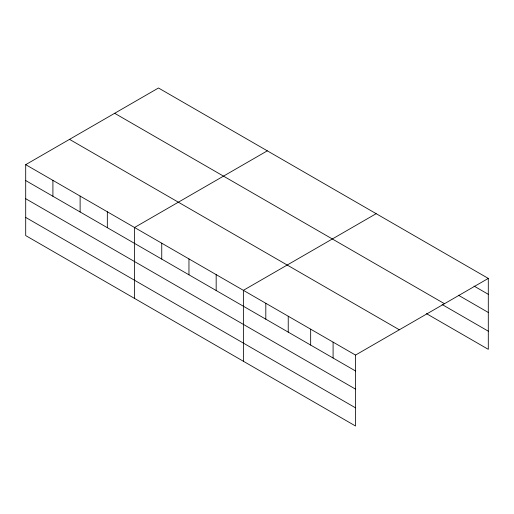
<?xml version="1.0" encoding="UTF-8"?>
<svg xmlns="http://www.w3.org/2000/svg" width="514" height="514" viewBox="0 0 514 514"><rect width="100%" height="100%" fill="white"/><g stroke="black" fill="none" stroke-linecap="round" stroke-linejoin="round"><path stroke-width="0.77" d="M25.7 164.66L355.521 355.078L355.521 426.003L25.7 235.585L25.7 164.66L158.479 87.997L488.3 278.415L488.3 349.34L426.453 313.636M267.319 150.833L134.54 227.496L134.54 298.422M376.164 213.676L243.379 290.333L243.379 361.258M355.521 355.078L488.3 278.415M474.03 286.073L488.3 294.31M458.398 295.209L488.3 312.473M114.661 113.298L444.481 303.716M442.085 304.5L488.3 331.183M69.519 139.358L399.339 329.782M25.7 180.555L355.521 370.973M25.7 198.712L355.521 389.13M25.7 217.422L355.521 407.84M333.091 342.131L333.091 358.027M310.662 329.178L310.662 345.074M288.238 316.232L288.238 332.128M265.809 303.286L265.809 319.181M216.169 274.624L216.169 290.519M188.959 258.915L188.959 274.81M161.749 243.206L161.749 259.101M107.33 211.787L107.33 227.683M80.12 196.078L80.12 211.974M52.91 180.369L52.91 196.264"/></g></svg>
